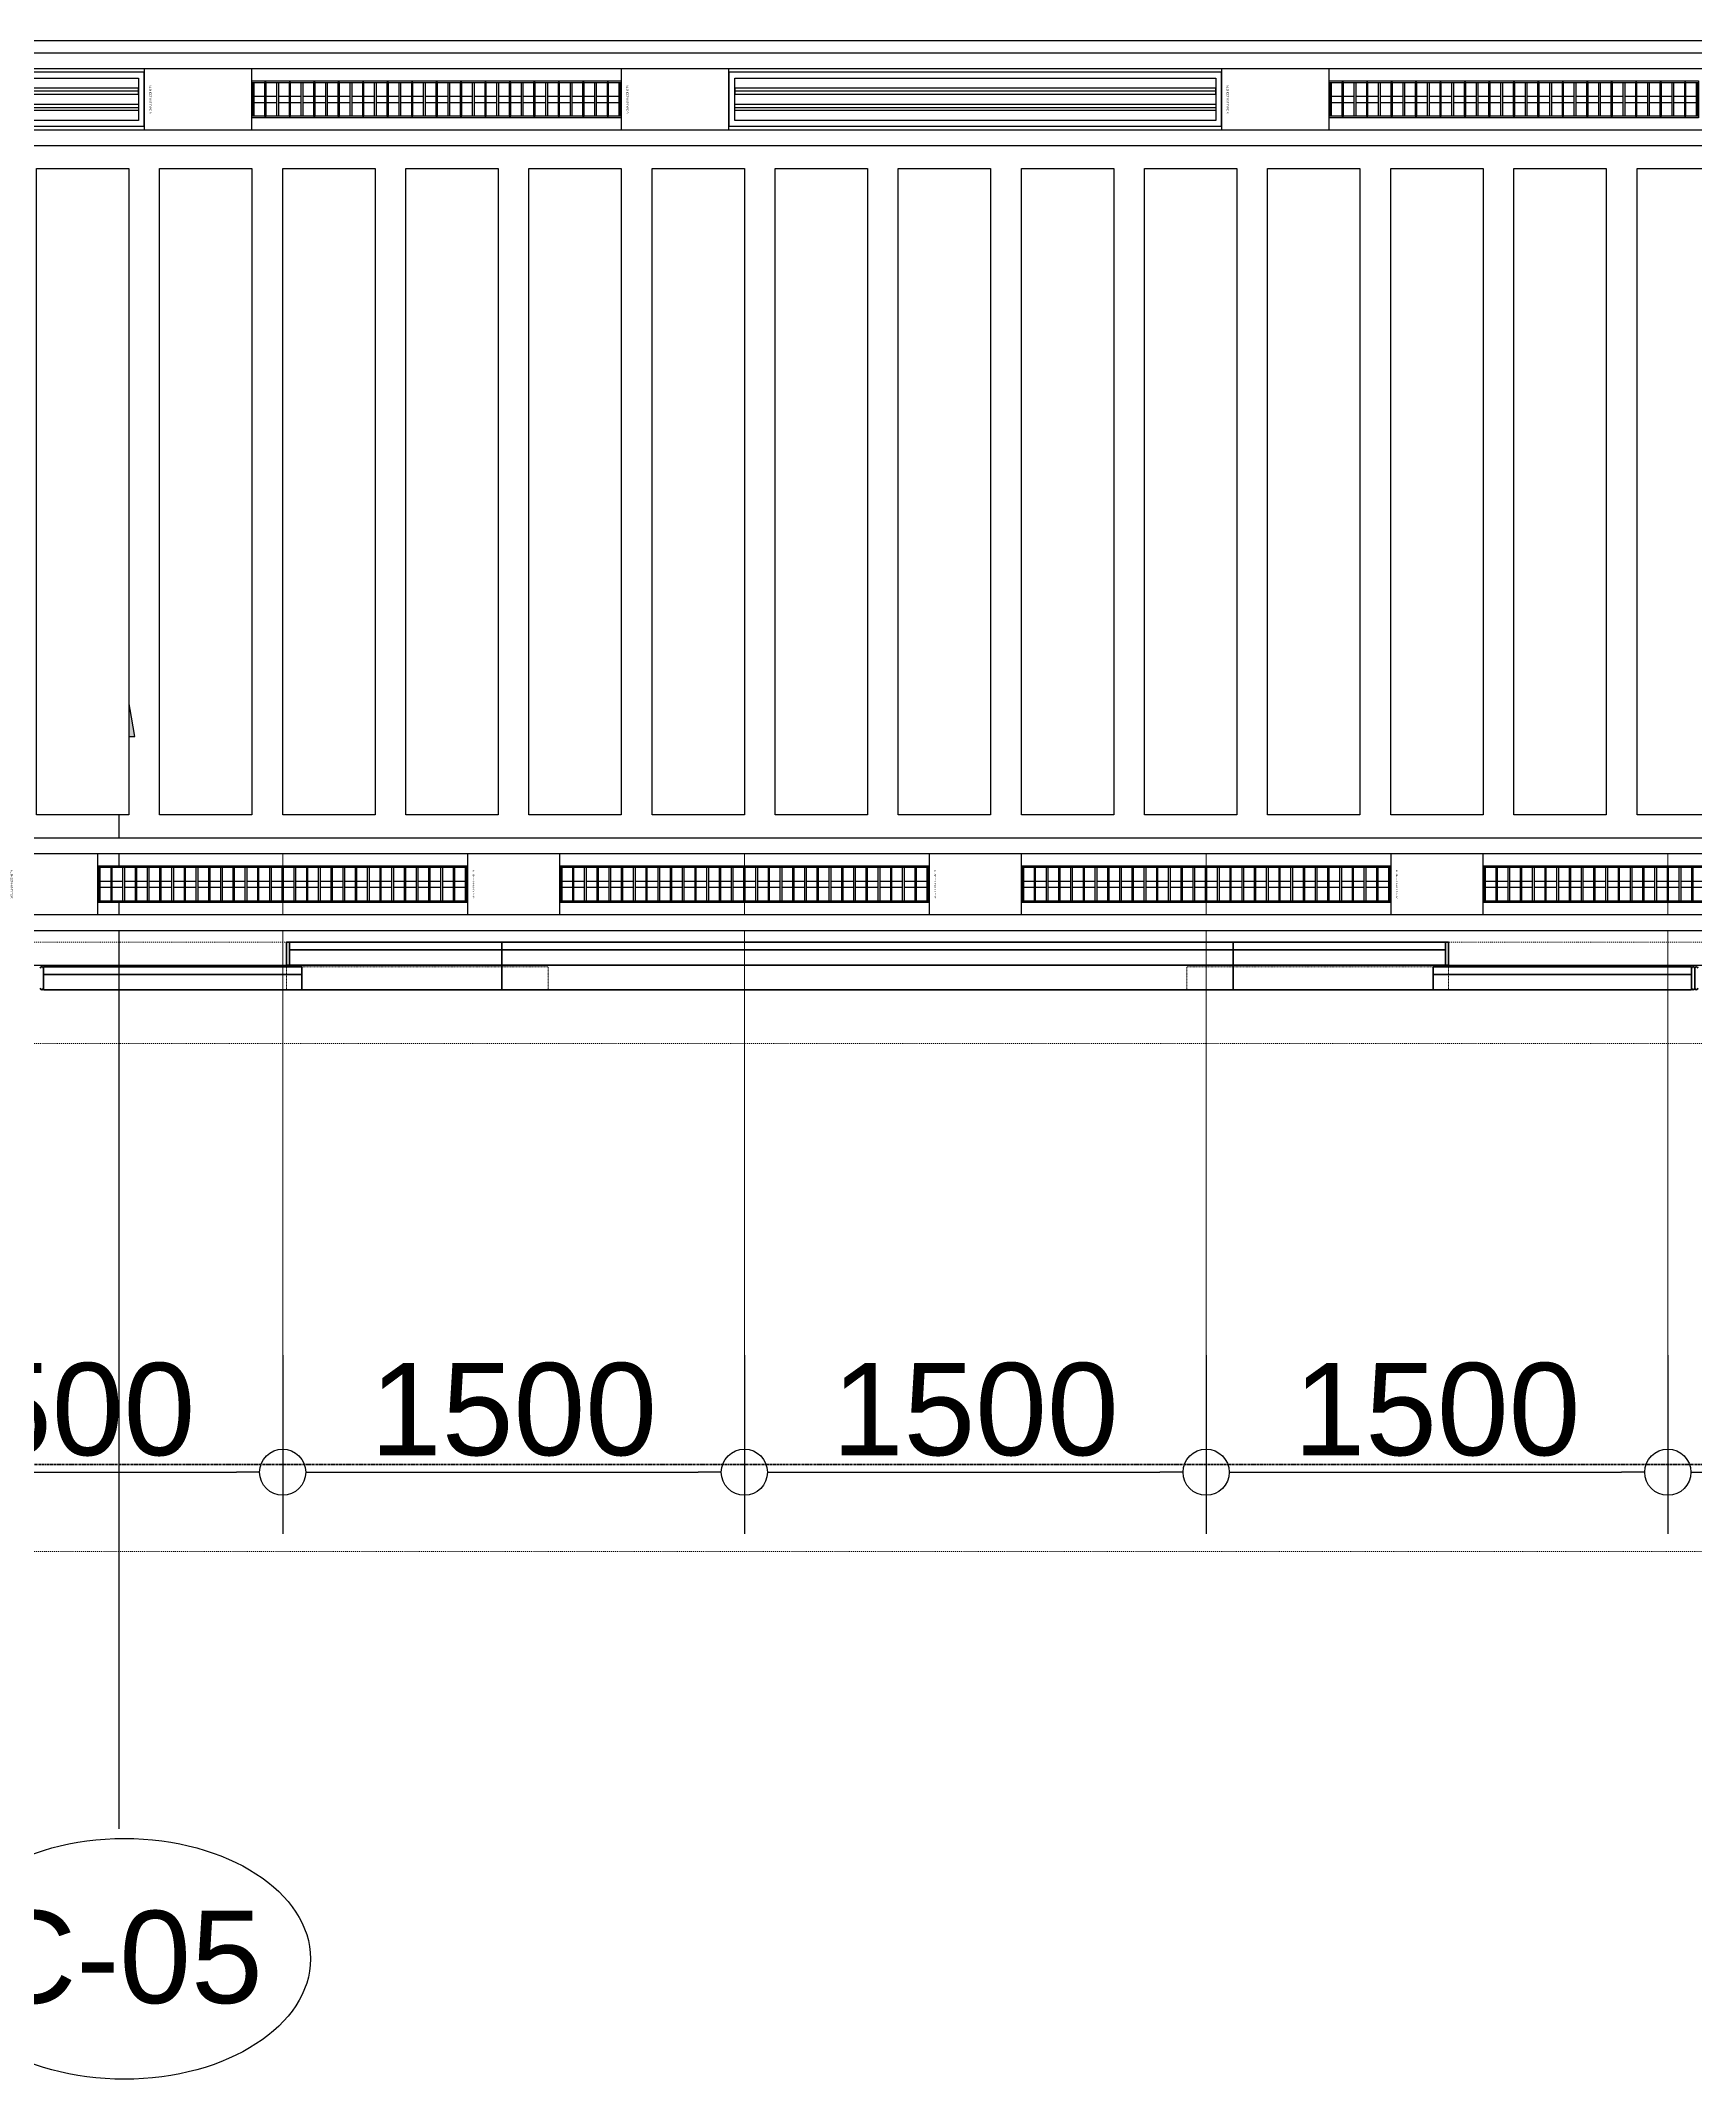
# Model space of a CAD drawing. Header units: millimetres. Extents: x -853228 to -774597, y -17231 to 22435.
# Drawn here: x -798118 to -792743, y -3595 to 3027 of the extents above; entities that cross this region are included whole.
import ezdxf
from ezdxf.enums import TextEntityAlignment as Align
from ezdxf.xclip import XClip

# ---------------------------------------------------------------- set-up
doc = ezdxf.new("R2010")
doc.units = ezdxf.units.MM
doc.header["$XCLIPFRAME"] = 0
for name, pattern in [('DASH', [6.35, 3.175, -3.175]), ('DPA_Grid _ Level 100', [10, 5.5, -1.6, 1.3, -1.6]), ('DPA_Hidden 50', [3, 2, -1]), ('DPA_Hidden 500', [1.4, 0.8, -0.6])]:
    doc.linetypes.add(name, pattern=pattern)
for name, color, linetype in [('000 - WIPEOUT', 250, 'Continuous'), ('001 - ASCESSORIES', 251, 'Continuous'), ('A04_TUBE SERIES', 2, 'Continuous'), ('A11_ALU.SOLID SHEET', 2, 'Continuous')]:
    doc.layers.add(name, color=color, linetype=linetype)
for name, color, linetype, lineweight in [('A-ANNO-DIMS', 1, 'Continuous', 9), ('A-ANNO-NOTE', 3, 'Continuous', 25), ('A-DETL', 1, 'Continuous', 70), ('A-GENM', 1, 'Continuous', 9), ('A-GENM-HDLN', 2, 'DPA_Hidden 500', 9), ('G-ANNO-SECL', 3, 'Continuous', 9), ('Q-SPCQ', 2, 'Continuous', 35), ('Q-SPCQ-HDLN', 2, 'DASH', 9)]:
    doc.layers.add(name, color=color, linetype=linetype, lineweight=lineweight)
doc.styles.add('Arial_2', font='arial.ttf', dxfattribs={"height": 300})
doc.dimstyles.new('DPA-DIM-3_0_C-C', dxfattribs={"dimscale": 304.8, "dimtxt": 306.07782, "dimasz": 0.492126, "dimexe": 0.656168, "dimexo": 0.0625, "dimgap": 0.164042, "dimtad": 1, "dimdec": 0, "dimzin": 0, "dimdsep": 46, "dimtxsty": 'Arial_2', "dimblk1": 'DOTBLANK', "dimblk2": 'DOTBLANK', "dimsah": 1, "dimcen": 0.09, "dimdle": 0.656168, "dimadec": 8, "dimazin": 0, "dimtfac": 1, "dimtdec": 4, "dimtix": 1, "dimtmove": 0, "dimatfit": 3, "dimfxl": 1.312336, "dimfxlon": 1, "dimtvp": 1, "dimtolj": 1, "dimtzin": 0, "dimarcsym": 2})

# ---------------------------------------------------------------- blocks, each defined once
blk = doc.blocks.new('DPA_Speciality_PlatformScreenDoor - Length_135300-12767973-4261-01 ENLARGED UPPER PLATFORM LEVEL - REFLECTED CEILING PLAN - SHEET 2')
at = {"layer": 'A-GENM'}
for p, q in [((76212.5, -250), (76014.7, -250)), ((76014.7, -250), (76212.5, -250)), ((76107.5, -250), (76017.5, -250)), ((76017.5, -250), (76107.5, -250)), ((76117.5, -250), (76207.5, -250)), ((76207.5, -250), (76117.5, -250)), ((80587.5, -250), (80785.3, -250)), ((80785.3, -250), (80587.5, -250)), ((80682.5, -250), (80592.5, -250)), ((80592.5, -250), (80682.5, -250)), ((80692.5, -250), (80782.5, -250)), ((80782.5, -250), (80692.5, -250)), ((76765.3, -330), (76889.1, -330)), ((76775.9, -330), (76829, -330)), ((76825.4, -330), (76878.5, -330)), ((78365.3, -330), (78489.1, -330)), ((78375.9, -330), (78429, -330)), ((78425.4, -330), (78478.5, -330))]:
    blk.add_line(p, q, dxfattribs=at)
at = {"layer": 'A-GENM-HDLN'}
for p, q in [((76512.5, -175), (76512.5, -250)), ((76512.5, -175), (77362.5, -175)), ((77362.5, -250), (77362.5, -175)), ((79437.5, -250), (79437.5, -175)), ((80287.5, -175), (79437.5, -175)), ((80287.5, -175), (80287.5, -250)), ((76512.5, -250), (77362.5, -250)), ((80287.5, -250), (79437.5, -250))]:
    blk.add_line(p, q, dxfattribs=at)
at = {"layer": 'Q-SPCQ', "linetype": 'DASH', "lineweight": 9}
blk.add_line((61742.7, 1650), (132340.1, 1650), dxfattribs=at)
at = {"layer": 'Q-SPCQ'}
for p, q in [((75712.5, -245), (75712.5, -180)), ((75712.5, -180), (75712.5, -245)), ((75712.5, -180), (75712.5, -245)), ((75712.5, -245), (75712.5, -180)), ((76562.5, -175), (75722.5, -175)), ((75722.5, -175), (76562.5, -175)), ((75722.5, -175), (75722.5, -225)), ((75722.5, -175), (75722.5, -225)), ((75722.5, -245), (75722.5, -180)), ((75722.5, -180), (75722.5, -245)), ((75752.5, -175), (76532.5, -175)), ((76532.5, -175), (75752.5, -175)), ((76532.5, -175), (75752.5, -175)), ((75752.5, -175), (76532.5, -175)), ((76512.5, -175), (77212.5, -175)), ((76562.5, -225), (76562.5, -175)), ((76562.5, -175), (76562.5, -225)), ((77212.5, -175), (77212.5, -330)), ((77212.5, -175), (79587.5, -175)), ((77212.5, -330), (77212.5, -175)), ((77212.5, -200), (77212.5, -175.9)), ((77212.5, -175.9), (77212.5, -200)), ((79587.5, -175), (79587.5, -330)), ((79587.5, -175), (80287.5, -175)), ((79587.5, -330), (79587.5, -175)), ((79587.5, -200), (79587.5, -175.9)), ((79587.5, -175.9), (79587.5, -200)), ((80237.5, -175), (81077.5, -175)), ((81077.5, -175), (80237.5, -175)), ((80237.5, -175), (80237.5, -225)), ((80237.5, -225), (80237.5, -175)), ((81047.5, -175), (80267.5, -175)), ((80267.5, -175), (81047.5, -175)), ((80267.5, -175), (81047.5, -175)), ((81047.5, -175), (80267.5, -175)), ((81077.5, -225), (81077.5, -175)), ((81077.5, -225), (81077.5, -175)), ((81077.5, -180), (81077.5, -245)), ((81077.5, -245), (81077.5, -180)), ((75722.5, -225), (76562.5, -225)), ((76562.5, -225), (75722.5, -225)), ((75722.5, -250), (75722.5, -225)), ((75722.5, -225), (75722.5, -250)), ((76562.5, -225), (75722.5, -225)), ((75722.5, -225), (75722.5, -250)), ((75722.5, -250), (75722.5, -225)), ((75722.5, -225), (76562.5, -225)), ((76562.5, -225), (75722.5, -225)), ((75722.5, -225), (76562.5, -225)), ((75722.5, -250), (76562.5, -250)), ((76562.5, -250), (75722.5, -250)), ((75722.5, -250), (76562.5, -250)), ((76562.5, -250), (75722.5, -250)), ((76532.5, -225), (75752.5, -225)), ((75752.5, -225), (76532.5, -225)), ((75752.5, -225), (76532.5, -225)), ((76532.5, -225), (75752.5, -225)), ((76512.5, -225), (75772.5, -225)), ((75772.5, -225), (76512.5, -225)), ((76512.5, -225), (75772.5, -225)), ((75772.5, -225), (76512.5, -225)), ((76512.5, -250), (75772.5, -250)), ((75772.5, -250), (76512.5, -250)), ((76512.5, -250), (75772.5, -250)), ((75772.5, -250), (76512.5, -250)), ((76512.5, -305), (76512.5, -250)), ((76512.5, -250), (76512.5, -330)), ((76522.5, -255), (76512.5, -255)), ((76512.5, -255), (76512.5, -330)), ((76512.5, -330), (76512.5, -255)), ((76512.5, -255), (76522.5, -255)), ((76522.5, -330), (76522.5, -255)), ((76522.5, -255), (76522.5, -330)), ((77212.5, -255), (76522.5, -255)), ((76522.5, -255), (77212.5, -255)), ((76522.5, -255), (76522.5, -305)), ((76522.5, -255), (76522.5, -305)), ((76562.5, -225), (76562.5, -250)), ((76562.5, -225), (76562.5, -250)), ((76562.5, -250), (76562.5, -225)), ((76562.5, -225), (76562.5, -250)), ((76572.5, -255), (77152.5, -255)), ((77152.5, -255), (76572.5, -255)), ((77162.5, -255), (76572.5, -255)), ((76572.5, -255), (77162.5, -255)), ((77212.5, -305), (77212.5, -200)), ((77212.5, -200), (77212.5, -305)), ((79587.5, -255), (77212.5, -255)), ((77212.5, -255), (79587.5, -255)), ((77212.5, -255), (77212.5, -305)), ((77212.5, -255), (77212.5, -305)), ((77212.5, -305), (77212.5, -255)), ((77212.5, -255), (77212.5, -305)), ((79537.5, -255), (77262.5, -255)), ((77262.5, -255), (79537.5, -255)), ((77272.5, -255), (79527.5, -255)), ((79527.5, -255), (77272.5, -255)), ((79587.5, -305), (79587.5, -200)), ((79587.5, -200), (79587.5, -305)), ((79587.5, -255), (80277.5, -255)), ((80277.5, -255), (79587.5, -255)), ((79587.5, -255), (79587.5, -305)), ((79587.5, -305), (79587.5, -255)), ((79587.5, -305), (79587.5, -255)), ((79587.5, -255), (79587.5, -305)), ((79637.5, -255), (80227.5, -255)), ((80227.5, -255), (79637.5, -255)), ((80227.5, -255), (79647.5, -255)), ((79647.5, -255), (80227.5, -255)), ((81077.5, -225), (80237.5, -225)), ((80237.5, -225), (81077.5, -225)), ((80237.5, -250), (80237.5, -225)), ((80237.5, -250), (80237.5, -225)), ((81077.5, -225), (80237.5, -225)), ((80237.5, -225), (80237.5, -250)), ((80237.5, -250), (80237.5, -225)), ((80237.5, -225), (81077.5, -225)), ((80237.5, -225), (81077.5, -225)), ((81077.5, -225), (80237.5, -225)), ((81077.5, -250), (80237.5, -250)), ((80237.5, -250), (81077.5, -250)), ((80237.5, -250), (81077.5, -250)), ((81077.5, -250), (80237.5, -250)), ((80267.5, -225), (81047.5, -225)), ((81047.5, -225), (80267.5, -225)), ((81047.5, -225), (80267.5, -225)), ((80267.5, -225), (81047.5, -225)), ((80277.5, -255), (80277.5, -330)), ((80287.5, -255), (80277.5, -255)), ((80277.5, -255), (80287.5, -255)), ((80277.5, -330), (80277.5, -255)), ((80277.5, -305), (80277.5, -255)), ((80277.5, -305), (80277.5, -255)), ((80287.5, -225), (81027.5, -225)), ((81027.5, -225), (80287.5, -225)), ((80287.5, -225), (81027.5, -225)), ((81027.5, -225), (80287.5, -225)), ((80287.5, -250), (81027.5, -250)), ((81027.5, -250), (80287.5, -250)), ((80287.5, -250), (81027.5, -250)), ((81027.5, -250), (80287.5, -250)), ((80287.5, -330), (80287.5, -250)), ((80287.5, -250), (80287.5, -305)), ((80287.5, -330), (80287.5, -255)), ((80287.5, -255), (80287.5, -330)), ((81077.5, -225), (81077.5, -250)), ((81077.5, -250), (81077.5, -225)), ((81077.5, -250), (81077.5, -225)), ((81077.5, -225), (81077.5, -250)), ((76512.5, -329.1), (76512.5, -305)), ((76512.5, -330), (77212.5, -330)), ((76512.5, -330), (76522.5, -330)), ((76522.5, -330), (76512.5, -330)), ((77212.5, -305), (76522.5, -305)), ((76522.5, -305), (77202.5, -305)), ((76522.5, -305), (76522.5, -330)), ((76522.5, -305), (76522.5, -330)), ((76522.5, -305), (77202.5, -305)), ((77202.5, -305), (76522.5, -305)), ((76522.5, -330), (76522.5, -305)), ((76522.5, -305), (76522.5, -330)), ((77212.5, -305), (76522.5, -305)), ((76522.5, -305), (77212.5, -305)), ((77202.5, -330), (76522.5, -330)), ((76522.5, -330), (77212.5, -330)), ((76522.5, -330), (77202.5, -330)), ((77202.5, -330), (76522.5, -330)), ((77152.5, -305), (76572.5, -305)), ((76572.5, -305), (77152.5, -305)), ((77152.5, -305), (76572.5, -305)), ((76572.5, -305), (77152.5, -305)), ((77162.5, -305), (76572.5, -305)), ((76572.5, -305), (77162.5, -305)), ((76572.5, -305), (77152.5, -305)), ((77152.5, -305), (76572.5, -305)), ((77152.5, -330), (76572.5, -330)), ((76572.5, -330), (77152.5, -330)), ((77152.5, -330), (76572.5, -330)), ((76572.5, -330), (77152.5, -330)), ((77202.5, -305), (77212.5, -305)), ((77212.5, -330), (77202.5, -330)), ((77212.5, -329.1), (77212.5, -305)), ((79587.5, -305), (77212.5, -305)), ((77212.5, -305), (77222.5, -305)), ((77212.5, -330), (77212.5, -305)), ((77212.5, -305), (77212.5, -330)), ((79587.5, -305), (77212.5, -305)), ((77212.5, -305), (79587.5, -305)), ((77212.5, -305), (77212.5, -329.1)), ((77212.5, -330), (77212.5, -305)), ((77212.5, -305), (77212.5, -330)), ((77212.5, -330), (79587.5, -330)), ((77222.5, -330), (77212.5, -330)), ((77212.5, -330), (79587.5, -330)), ((77222.5, -305), (79577.5, -305)), ((77222.5, -305), (79577.5, -305)), ((79577.5, -305), (77222.5, -305)), ((79577.5, -330), (77222.5, -330)), ((77222.5, -330), (79577.5, -330)), ((79577.5, -330), (77222.5, -330)), ((79537.5, -305), (77262.5, -305)), ((77262.5, -305), (79537.5, -305)), ((79527.5, -305), (77272.5, -305)), ((77272.5, -305), (79527.5, -305)), ((79527.5, -305), (77272.5, -305)), ((77272.5, -305), (79527.5, -305)), ((77272.5, -305), (79527.5, -305)), ((79527.5, -305), (77272.5, -305)), ((79527.5, -330), (77272.5, -330)), ((77272.5, -330), (79527.5, -330)), ((79527.5, -330), (77272.5, -330)), ((77272.5, -330), (79527.5, -330)), ((79577.5, -305), (79587.5, -305)), ((79587.5, -330), (79577.5, -330)), ((79587.5, -329.1), (79587.5, -305)), ((79587.5, -305), (79597.5, -305)), ((80277.5, -305), (79587.5, -305)), ((79587.5, -305), (79587.5, -330)), ((79587.5, -330), (79587.5, -305)), ((79587.5, -305), (80277.5, -305)), ((80277.5, -305), (79587.5, -305)), ((79587.5, -305), (79587.5, -329.1)), ((79587.5, -330), (79587.5, -305)), ((79587.5, -305), (79587.5, -330)), ((79587.5, -330), (80287.5, -330)), ((79587.5, -330), (80277.5, -330)), ((79597.5, -330), (79587.5, -330)), ((79597.5, -305), (80277.5, -305)), ((80277.5, -305), (79597.5, -305)), ((79597.5, -305), (80277.5, -305)), ((80277.5, -330), (79597.5, -330)), ((80277.5, -330), (79597.5, -330)), ((79597.5, -330), (80277.5, -330)), ((79637.5, -305), (80227.5, -305)), ((80227.5, -305), (79637.5, -305)), ((79647.5, -305), (80227.5, -305)), ((80227.5, -305), (79647.5, -305)), ((79647.5, -305), (80227.5, -305)), ((80227.5, -305), (79647.5, -305)), ((80227.5, -305), (79647.5, -305)), ((79647.5, -305), (80227.5, -305)), ((79647.5, -330), (80227.5, -330)), ((80227.5, -330), (79647.5, -330)), ((79647.5, -330), (80227.5, -330)), ((80227.5, -330), (79647.5, -330)), ((80277.5, -330), (80277.5, -305)), ((80277.5, -330), (80277.5, -305)), ((80277.5, -305), (80277.5, -330)), ((80277.5, -330), (80277.5, -305)), ((80277.5, -330), (80287.5, -330)), ((80287.5, -330), (80277.5, -330)), ((80287.5, -305), (80287.5, -329.1))]:
    blk.add_line(p, q, dxfattribs=at)
for centre, start, end in [((75707.5, -180), 0, 180), ((75707.5, -180), 360, 30), ((75717.5, -180), 0, 180), ((75717.5, -180), 150, 180), ((75717.5, -180), 60, 120), ((75717.5, -180), 0, 45), ((81082.5, -180), 0, 180), ((81082.5, -180), 135, 180), ((81082.5, -180), 60, 120), ((75707.5, -245), 180, 0), ((75707.5, -245), 330, 0), ((75717.5, -245), 180, 210), ((75717.5, -245), 180, 360), ((75717.5, -245), 240, 300), ((75717.5, -245), 330, 360), ((81082.5, -245), 180, 210), ((81082.5, -245), 180, 0), ((81082.5, -245), 240, 300)]:
    blk.add_arc(centre, 5, start, end, dxfattribs=at)
at = {"layer": 'Q-SPCQ-HDLN'}
for p, q in [((132340.1, 0), (61742.7, 0)), ((132340.1, -330), (61742.7, -330)), ((132340.1, -400), (61742.7, -400))]:
    blk.add_line(p, q, dxfattribs=at)
blk = doc.blocks.new('Ceiling Tags - Ceiling Tags-9510765-4261-01 ENLARGED UPPER PLATFORM LEVEL - REFLECTED CEILING PLAN - SHEET 2')
at = {"layer": 'A-ANNO-NOTE'}
blk.add_ellipse((0, 0), major_axis=(6.049, 0), ratio=0.646436, dxfattribs=at)
blk = doc.blocks.new('_DotBlank')
at = {"color": 0, "linetype": 'ByBlock', "lineweight": -2}
blk.add_line((-0.5, 0), (-1, 0), dxfattribs=at)
blk.add_circle((0, 0), 0.5, dxfattribs=at)
blk = doc.blocks.new('*D448')
at = {"layer": 'A-ANNO-DIMS', "color": 0, "lineweight": -2, "transparency": 16777216}
for p, q in [((2850, -4821.6), (2850, -5402.5)), ((4350, -4821.6), (4350, -5402.5)), ((3000, -5202.5), (4200, -5202.5))]:
    blk.add_line(p, q, dxfattribs=at)
at = {"layer": 'Defpoints', "color": 0, "transparency": 16777216}
for p in [(2850, -4802.5), (4350, -4802.5), (4350, -5202.5)]:
    blk.add_point(p, dxfattribs=at)
at = {"layer": 'A-ANNO-DIMS', "color": 0, "lineweight": -2, "transparency": 16777216, "xscale": 150, "yscale": 150, "zscale": 150, "rotation": 180}
blk.add_blockref('_DotBlank', (2850, -5202.5), dxfattribs=at)
at = {"layer": 'A-ANNO-DIMS', "color": 0, "lineweight": -2, "transparency": 16777216, "xscale": 150, "yscale": 150, "zscale": 150}
blk.add_blockref('_DotBlank', (4350, -5202.5), dxfattribs=at)
at = {"layer": 'A-ANNO-DIMS', "color": 0, "transparency": 16777216, "insert": (3600, -4999.4), "char_height": 300, "width": 1107.531, "attachment_point": 5, "style": 'Arial_2'}
blk.add_mtext('\\A1;1500', dxfattribs=at)
blk = doc.blocks.new('*D449')
at = {"layer": 'A-ANNO-DIMS', "color": 0, "lineweight": -2, "transparency": 16777216}
for p, q in [((4350, -4821.6), (4350, -5402.5)), ((5850, -4821.6), (5850, -5402.5)), ((4500, -5202.5), (5700, -5202.5))]:
    blk.add_line(p, q, dxfattribs=at)
at = {"layer": 'Defpoints', "color": 0, "transparency": 16777216}
for p in [(4350, -4802.5), (5850, -4802.5), (5850, -5202.5)]:
    blk.add_point(p, dxfattribs=at)
at = {"layer": 'A-ANNO-DIMS', "color": 0, "lineweight": -2, "transparency": 16777216, "xscale": 150, "yscale": 150, "zscale": 150, "rotation": 180}
blk.add_blockref('_DotBlank', (4350, -5202.5), dxfattribs=at)
at = {"layer": 'A-ANNO-DIMS', "color": 0, "lineweight": -2, "transparency": 16777216, "xscale": 150, "yscale": 150, "zscale": 150}
blk.add_blockref('_DotBlank', (5850, -5202.5), dxfattribs=at)
at = {"layer": 'A-ANNO-DIMS', "color": 0, "transparency": 16777216, "insert": (5100, -4999.4), "char_height": 300, "width": 1107.531, "attachment_point": 5, "style": 'Arial_2'}
blk.add_mtext('\\A1;1500', dxfattribs=at)
blk = doc.blocks.new('*D450')
at = {"layer": 'A-ANNO-DIMS', "color": 0, "lineweight": -2, "transparency": 16777216}
for p, q in [((5850, -4821.6), (5850, -5402.5)), ((7350, -4821.6), (7350, -5402.5)), ((6000, -5202.5), (7200, -5202.5))]:
    blk.add_line(p, q, dxfattribs=at)
at = {"layer": 'Defpoints', "color": 0, "transparency": 16777216}
for p in [(5850, -4802.5), (7350, -4802.5), (7350, -5202.5)]:
    blk.add_point(p, dxfattribs=at)
at = {"layer": 'A-ANNO-DIMS', "color": 0, "lineweight": -2, "transparency": 16777216, "xscale": 150, "yscale": 150, "zscale": 150, "rotation": 180}
blk.add_blockref('_DotBlank', (5850, -5202.5), dxfattribs=at)
at = {"layer": 'A-ANNO-DIMS', "color": 0, "lineweight": -2, "transparency": 16777216, "xscale": 150, "yscale": 150, "zscale": 150}
blk.add_blockref('_DotBlank', (7350, -5202.5), dxfattribs=at)
at = {"layer": 'A-ANNO-DIMS', "color": 0, "transparency": 16777216, "insert": (6600, -4999.4), "char_height": 300, "width": 1107.531, "attachment_point": 5, "style": 'Arial_2'}
blk.add_mtext('\\A1;1500', dxfattribs=at)
blk = doc.blocks.new('*D454')
at = {"layer": 'A-ANNO-DIMS', "color": 0, "lineweight": -2, "transparency": 16777216}
for p, q in [((7350, -4821.6), (7350, -5402.5)), ((8850, -4821.6), (8850, -5402.5)), ((7500, -5202.5), (8700, -5202.5))]:
    blk.add_line(p, q, dxfattribs=at)
at = {"layer": 'Defpoints', "color": 0, "transparency": 16777216}
for p in [(7350, -4802.5), (8850, -4802.5), (8850, -5202.5)]:
    blk.add_point(p, dxfattribs=at)
at = {"layer": 'A-ANNO-DIMS', "color": 0, "lineweight": -2, "transparency": 16777216, "xscale": 150, "yscale": 150, "zscale": 150, "rotation": 180}
blk.add_blockref('_DotBlank', (7350, -5202.5), dxfattribs=at)
at = {"layer": 'A-ANNO-DIMS', "color": 0, "lineweight": -2, "transparency": 16777216, "xscale": 150, "yscale": 150, "zscale": 150}
blk.add_blockref('_DotBlank', (8850, -5202.5), dxfattribs=at)
at = {"layer": 'A-ANNO-DIMS', "color": 0, "transparency": 16777216, "insert": (8100, -4999.4), "char_height": 300, "width": 1107.531, "attachment_point": 5, "style": 'Arial_2'}
blk.add_mtext('\\A1;1500', dxfattribs=at)
blk = doc.blocks.new('*D455')
at = {"layer": 'A-ANNO-DIMS', "color": 0, "lineweight": -2, "transparency": 16777216}
for p, q in [((8850, -4821.6), (8850, -5402.5)), ((10350, -4821.6), (10350, -5402.5)), ((9000, -5202.5), (10200, -5202.5))]:
    blk.add_line(p, q, dxfattribs=at)
at = {"layer": 'Defpoints', "color": 0, "transparency": 16777216}
for p in [(8850, -4802.5), (10350, -4802.5), (10350, -5202.5)]:
    blk.add_point(p, dxfattribs=at)
at = {"layer": 'A-ANNO-DIMS', "color": 0, "lineweight": -2, "transparency": 16777216, "xscale": 150, "yscale": 150, "zscale": 150, "rotation": 180}
blk.add_blockref('_DotBlank', (8850, -5202.5), dxfattribs=at)
at = {"layer": 'A-ANNO-DIMS', "color": 0, "lineweight": -2, "transparency": 16777216, "xscale": 150, "yscale": 150, "zscale": 150}
blk.add_blockref('_DotBlank', (10350, -5202.5), dxfattribs=at)
at = {"layer": 'A-ANNO-DIMS', "color": 0, "transparency": 16777216, "insert": (9600, -4999.4), "char_height": 300, "width": 1107.531, "attachment_point": 5, "style": 'Arial_2'}
blk.add_mtext('\\A1;1500', dxfattribs=at)
blk = doc.blocks.new('*U481')
at = {"layer": 'A11_ALU.SOLID SHEET', "color": 0}
blk.add_lwpolyline([(350, -98.8), (350, 98.8), (0, 98.8), (0, -98.8)], close=True, dxfattribs=at)
at = {"layer": 'Defpoints', "color": 250}
blk.add_point((0, 0), dxfattribs=at)
blk.add_text('AL.SHEET-HAT-TYPE-R', height=6, rotation=270, dxfattribs=at).set_placement((15, 0), align=Align.BOTTOM_CENTER)
blk = doc.blocks.new('*U483')
at = {"layer": '001 - ASCESSORIES', "color": 0, "linetype": 'ByBlock'}
blk.add_lwpolyline([(800, 87.5), (-800, 87.5), (-800, -87.5), (800, -87.5)], close=True, dxfattribs=at)
at = {"layer": '001 - ASCESSORIES', "linetype": 'ByBlock'}
for points in [[(-781.5, 69), (781.5, 69), (781.5, -69), (-781.5, -69)], [(781.5, 36.3), (-781.5, 36.3), (-781.5, 16.3), (781.5, 16.3)], [(-781.5, -16.3), (781.5, -16.3), (781.5, -36.3), (-781.5, -36.3)]]:
    blk.add_lwpolyline(points, close=True, dxfattribs=at)
for points in [[(781.5, 26.3), (-781.5, 26.3)], [(-781.5, -26.3), (781.5, -26.3)]]:
    blk.add_lwpolyline(points, dxfattribs=at)
blk = doc.blocks.new('*U478')
at = {"color": 1}
blk.add_wipeout([(600, -60), (-600, -60), (-600, 60), (600, 60)], dxfattribs=at).dxf.layer = '000 - WIPEOUT'
at = {"layer": '001 - ASCESSORIES', "color": 0}
blk.add_lwpolyline([(600, -60), (-600, -60), (-600, 60), (600, 60)], close=True, dxfattribs=at)
at = {"layer": '001 - ASCESSORIES'}
for points in [[(-593.5, -55), (-598.5, -55), (-598.5, 55), (-593.5, 55)], [(595, -55), (-595, -55), (-595, 55), (595, 55)], [(-558.8, -55), (-553.8, -55), (-553.8, 55), (-558.8, 55)], [(-514, -55), (-519, -55), (-519, 55), (-514, 55)], [(-479.3, -55), (-474.3, -55), (-474.3, 55), (-479.3, 55)], [(-434.6, -55), (-439.6, -55), (-439.6, 55), (-434.6, 55)], [(-399.8, -55), (-394.8, -55), (-394.8, 55), (-399.8, 55)], [(-355.1, -55), (-360.1, -55), (-360.1, 55), (-355.1, 55)], [(-320.4, -55), (-315.4, -55), (-315.4, 55), (-320.4, 55)], [(-275.6, -55), (-280.6, -55), (-280.6, 55), (-275.6, 55)], [(-240.9, -55), (-235.9, -55), (-235.9, 55), (-240.9, 55)], [(-196.2, -55), (-201.2, -55), (-201.2, 55), (-196.2, 55)], [(-161.4, -55), (-156.4, -55), (-156.4, 55), (-161.4, 55)], [(-116.7, -55), (-121.7, -55), (-121.7, 55), (-116.7, 55)], [(-82, -55), (-77, -55), (-77, 55), (-82, 55)], [(-37.2, -55), (-42.2, -55), (-42.2, 55), (-37.2, 55)], [(-2.5, -55), (2.5, -55), (2.5, 55), (-2.5, 55)], [(42.2, -55), (37.2, -55), (37.2, 55), (42.2, 55)], [(77, -55), (82, -55), (82, 55), (77, 55)], [(121.7, -55), (116.7, -55), (116.7, 55), (121.7, 55)], [(156.4, -55), (161.4, -55), (161.4, 55), (156.4, 55)], [(201.2, -55), (196.2, -55), (196.2, 55), (201.2, 55)], [(235.9, -55), (240.9, -55), (240.9, 55), (235.9, 55)], [(280.6, -55), (275.6, -55), (275.6, 55), (280.6, 55)], [(315.4, -55), (320.4, -55), (320.4, 55), (315.4, 55)], [(360.1, -55), (355.1, -55), (355.1, 55), (360.1, 55)], [(394.8, -55), (399.8, -55), (399.8, 55), (394.8, 55)], [(439.6, -55), (434.6, -55), (434.6, 55), (439.6, 55)], [(474.3, -55), (479.3, -55), (479.3, 55), (474.3, 55)], [(519, -55), (514, -55), (514, 55), (519, 55)], [(553.8, -55), (558.8, -55), (558.8, 55), (553.8, 55)], [(598.5, -55), (593.5, -55), (593.5, 55), (598.5, 55)]]:
    blk.add_lwpolyline(points, close=True, dxfattribs=at)
for points in [[(-593.5, 10), (-558.8, 10)], [(-553.8, 10), (-519, 10)], [(-514, 10), (-479.3, 10)], [(-474.3, 10), (-439.6, 10)], [(-434.6, 10), (-399.8, 10)], [(-394.8, 10), (-360.1, 10)], [(-355.1, 10), (-320.4, 10)], [(-315.4, 10), (-280.6, 10)], [(-275.6, 10), (-240.9, 10)], [(-235.9, 10), (-201.2, 10)], [(-196.2, 10), (-161.4, 10)], [(-156.4, 10), (-121.7, 10)], [(-116.7, 10), (-82, 10)], [(-77, 10), (-42.2, 10)], [(-37.2, 10), (-2.5, 10)], [(2.5, 10), (37.2, 10)], [(42.2, 10), (77, 10)], [(82, 10), (116.7, 10)], [(121.7, 10), (156.4, 10)], [(161.4, 10), (196.2, 10)], [(201.2, 10), (235.9, 10)], [(240.9, 10), (275.6, 10)], [(280.6, 10), (315.4, 10)], [(320.4, 10), (355.1, 10)], [(360.1, 10), (394.8, 10)], [(399.8, 10), (434.6, 10)], [(439.6, 10), (474.3, 10)], [(479.3, 10), (514, 10)], [(519, 10), (553.8, 10)], [(558.8, 10), (593.5, 10)], [(-593.5, -10), (-558.8, -10)], [(-553.8, -10), (-519, -10)], [(-514, -10), (-479.3, -10)], [(-474.3, -10), (-439.6, -10)], [(-434.6, -10), (-399.8, -10)], [(-394.8, -10), (-360.1, -10)], [(-355.1, -10), (-320.4, -10)], [(-315.4, -10), (-280.6, -10)], [(-275.6, -10), (-240.9, -10)], [(-235.9, -10), (-201.2, -10)], [(-196.2, -10), (-161.4, -10)], [(-156.4, -10), (-121.7, -10)], [(-116.7, -10), (-82, -10)], [(-77, -10), (-42.2, -10)], [(-37.2, -10), (-2.5, -10)], [(2.5, -10), (37.2, -10)], [(42.2, -10), (77, -10)], [(82, -10), (116.7, -10)], [(121.7, -10), (156.4, -10)], [(161.4, -10), (196.2, -10)], [(201.2, -10), (235.9, -10)], [(240.9, -10), (275.6, -10)], [(280.6, -10), (315.4, -10)], [(320.4, -10), (355.1, -10)], [(360.1, -10), (394.8, -10)], [(399.8, -10), (434.6, -10)], [(439.6, -10), (474.3, -10)], [(479.3, -10), (514, -10)], [(519, -10), (553.8, -10)], [(558.8, -10), (593.5, -10)]]:
    blk.add_lwpolyline(points, dxfattribs=at)
blk = doc.blocks.new('*U486')
at = {"layer": 'A11_ALU.SOLID SHEET', "color": 0}
blk.add_lwpolyline([(300, -98.8), (300, 98.8), (0, 98.8), (0, -98.8)], close=True, dxfattribs=at)
at = {"layer": 'Defpoints', "color": 250}
blk.add_point((0, 0), dxfattribs=at)
blk.add_text('AL.SHEET-HAT-TYPE-R', height=6, rotation=270, dxfattribs=at).set_placement((15, 0), align=Align.BOTTOM_CENTER)
blk = doc.blocks.new('*U503')
blk.add_attdef('EXTR.OVL-LENGTH_', (-25, -59.1), '', height=5)
blk.add_wipeout([(-25, 0), (25, 0), (25, 67400), (-25, 67400)]).dxf.layer = '000 - WIPEOUT'
at = {"layer": 'A04_TUBE SERIES', "color": 0}
blk.add_lwpolyline([(-25, 0), (25, 0), (25, 67400), (-25, 67400)], close=True, dxfattribs=at)
blk = doc.blocks.new('*U505')
blk.add_attdef('EXTR.OVL-LENGTH_', (-25, -59.1), '', height=5)
blk.add_wipeout([(-25, 0), (25, 0), (25, 67400), (-25, 67400)]).dxf.layer = '000 - WIPEOUT'
at = {"layer": 'A04_TUBE SERIES', "color": 0}
blk.add_lwpolyline([(-25, 0), (25, 0), (25, 67400), (-25, 67400)], close=True, dxfattribs=at)
blk = doc.blocks.new('*U507')
blk.add_attdef('EXTR.OVL-LENGTH_', (-25, -59.1), '', height=5)
blk.add_wipeout([(-25, 0), (25, 0), (25, 67400), (-25, 67400)]).dxf.layer = '000 - WIPEOUT'
at = {"layer": 'A04_TUBE SERIES', "color": 0}
blk.add_lwpolyline([(-25, 0), (25, 0), (25, 67400), (-25, 67400)], close=True, dxfattribs=at)
blk = doc.blocks.new('*U509')
blk.add_attdef('EXTR.OVL-LENGTH_', (-25, -59.1), '', height=5)
blk.add_wipeout([(-25, 0), (25, 0), (25, 67400), (-25, 67400)]).dxf.layer = '000 - WIPEOUT'
at = {"layer": 'A04_TUBE SERIES', "color": 0}
blk.add_lwpolyline([(-25, 0), (25, 0), (25, 67400), (-25, 67400)], close=True, dxfattribs=at)
blk = doc.blocks.new('*U630')
at = {"color": 3}
for points in [[(-1050, -20050), (1050, -20050), (1050, -20350), (-1050, -20350)], [(-1050, -20450), (1050, -20450), (1050, -20750), (-1050, -20750)], [(-1050, -20850), (1050, -20850), (1050, -21150), (-1050, -21150)], [(-1050, -21250), (1050, -21250), (1050, -21550), (-1050, -21550)], [(-1050, -21650), (1050, -21650), (1050, -21950), (-1050, -21950)], [(-1050, -22050), (1050, -22050), (1050, -22350), (-1050, -22350)], [(-1050, -22450), (1050, -22450), (1050, -22750), (-1050, -22750)], [(-1050, -22850), (1050, -22850), (1050, -23150), (-1050, -23150)], [(-1050, -23250), (1050, -23250), (1050, -23550), (-1050, -23550)], [(-1050, -23650), (1050, -23650), (1050, -23950), (-1050, -23950)], [(-1050, -24050), (1050, -24050), (1050, -24350), (-1050, -24350)], [(-1050, -24450), (1050, -24450), (1050, -24750), (-1050, -24750)], [(-1050, -24850), (1050, -24850), (1050, -25150), (-1050, -25150)], [(-1050, -25250), (1050, -25250), (1050, -25550), (-1050, -25550)]]:
    blk.add_wipeout(points, dxfattribs=at).dxf.layer = '000 - WIPEOUT'
at = {"layer": 'A11_ALU.SOLID SHEET', "color": 0, "linetype": 'ByBlock'}
for points in [[(-1050, -20350), (1050, -20350), (1050, -20050), (-1050, -20050)], [(-1050, -20750), (1050, -20750), (1050, -20450), (-1050, -20450)], [(-1050, -21150), (1050, -21150), (1050, -20850), (-1050, -20850)], [(-1050, -21550), (1050, -21550), (1050, -21250), (-1050, -21250)], [(-1050, -21950), (1050, -21950), (1050, -21650), (-1050, -21650)], [(-1050, -22350), (1050, -22350), (1050, -22050), (-1050, -22050)], [(-1050, -22750), (1050, -22750), (1050, -22450), (-1050, -22450)], [(-1050, -23150), (1050, -23150), (1050, -22850), (-1050, -22850)], [(-1050, -23550), (1050, -23550), (1050, -23250), (-1050, -23250)], [(-1050, -23950), (1050, -23950), (1050, -23650), (-1050, -23650)], [(-1050, -24350), (1050, -24350), (1050, -24050), (-1050, -24050)], [(-1050, -24750), (1050, -24750), (1050, -24450), (-1050, -24450)], [(-1050, -25150), (1050, -25150), (1050, -24850), (-1050, -24850)], [(-1050, -25550), (1050, -25550), (1050, -25250), (-1050, -25250)]]:
    blk.add_lwpolyline(points, close=True, dxfattribs=at)
blk = doc.blocks.new('*U908')
blk.add_lwpolyline([(27650, -552), (-107450, -552), (-107450, -3555), (27650, -3555)], close=True)
for p in [(-53900, -742), (-53900, -742), (-50400, -742), (-50400, -742)]:
    blk.add_blockref('*U483', p)
at = {"layer": 'A11_ALU.SOLID SHEET', "color": 1}
for name, p in [('*U481', (-53100, -742)), ('*U481', (-49600, -742)), ('*U481', (-49600, -742)), ('*U486', (-53550, -3292)), ('*U486', (-52050, -3292)), ('*U486', (-49050, -3292))]:
    blk.add_blockref(name, p, dxfattribs=at)
for p in [(-52150, -742), (-48650, -742), (-52650, -3292), (-51150, -3292), (-48150, -3292)]:
    blk.add_blockref('*U478', p)
at = {"layer": 'A11_ALU.SOLID SHEET', "color": 0, "linetype": 'ByBlock', "xscale": -1, "rotation": 90}
blk.add_blockref('*U630', (-73500, -2017), dxfattribs=at)
blk.add_blockref('*U478', (-48650, -742))
at = {"layer": 'A11_ALU.SOLID SHEET', "color": 1}
for name, p in [('*U481', (-53100, -742)), ('*U481', (-51550, -742)), ('*U486', (-50550, -3292))]:
    blk.add_blockref(name, p, dxfattribs=at)
for p in [(-52150, -742), (-49650, -3292)]:
    blk.add_blockref('*U478', p)
at = {"layer": 'A04_TUBE SERIES', "color": 0, "linetype": 'ByBlock', "rotation": 90}
for name, p in [('*U507', (-39950, -3167)), ('*U509', (-39950, -3417))]:
    blk.add_blockref(name, p, dxfattribs=at)
at = {"layer": 'A11_ALU.SOLID SHEET', "color": 1}
blk.add_blockref('*U481', (-51550, -742), dxfattribs=at)
at = {"layer": 'A04_TUBE SERIES', "color": 0, "linetype": 'ByBlock', "rotation": 90}
for name, p in [('*U503', (-39950, -617)), ('*U505', (-39950, -867))]:
    blk.add_blockref(name, p, dxfattribs=at)
blk = doc.blocks.new('C-1-PP19-AR-4261-01-B_20250910-022855_EXDIM')
at = {"layer": 'A-DETL', "color": 55, "linetype": 'DPA_Hidden 50', "lineweight": 9}
for p, q in [((4350, -3151), (4350, -4971)), ((5850, -3171), (5850, -4971)), ((7350, -3151), (7350, -4971)), ((7350, -3151), (7350, -4971)), ((8850, -3151), (8850, -4971))]:
    blk.add_line(p, q, dxfattribs=at)
at = {"layer": 'A-ANNO-DIMS'}
for base, p1, p2, picture, middle in [((4350, -5202.5), (2850, -4802.5), (4350, -4802.5), '*D448', (3600, -4999.4)), ((5850, -5202.5), (4350, -4802.5), (5850, -4802.5), '*D449', (5100, -4999.4)), ((7350, -5202.5), (5850, -4802.5), (7350, -4802.5), '*D450', (6600, -4999.4)), ((8850, -5202.5), (7350, -4802.5), (8850, -4802.5), '*D454', (8100, -4999.4)), ((10350, -5202.5), (8850, -4802.5), (10350, -4802.5), '*D455', (9600, -4999.4))]:
    dim = blk.add_linear_dim(base=base, p1=p1, p2=p2, dimstyle='DPA-DIM-3_0_C-C', override={"dimpost": '<>', "dimfxl": 1500}, dxfattribs=at)
    dim.commit()
    dim.dimension.update_dxf_attribs({"geometry": picture, "text_midpoint": middle})

msp = doc.modelspace()

# ---------------------------------------------------------------- hatches: boundary and pattern name
at = {"layer": 'A-ANNO-NOTE'}
msp.add_hatch(color=256, dxfattribs=at).paths.add_polyline_path([(-797865.2, 1067.3), (-797918.1, 767.3), (-797812.3, 767.3)])

# ---------------------------------------------------------------- linework, layer by layer
for p, q in [((-797865.2, 1067.3), (-797918.1, 767.3)), ((-797812.3, 767.3), (-797865.2, 1067.3)), ((-797865.2, 1067.3), (-797865.2, -2782.5)), ((-797918.1, 767.3), (-797812.3, 767.3))]:
    msp.add_line(p, q, dxfattribs=at)
at = {"layer": 'G-ANNO-SECL', "linetype": 'DPA_Grid _ Level 100', "lineweight": 50}
msp.add_line((-851396.2, -1598.3), (-777530.8, -1598.3), dxfattribs=at)

# ---------------------------------------------------------------- block references
msp.add_blockref('C-1-PP19-AR-4261-01-B_20250910-022855_EXDIM', (-801682.4, 3579))
at = {"layer": 'A-ANNO-NOTE', "xscale": 100, "yscale": 100, "zscale": 100}
msp.add_blockref('Ceiling Tags - Ceiling Tags-9510765-4261-01 ENLARGED UPPER PLATFORM LEVEL - REFLECTED CEILING PLAN - SHEET 2', (-797846.9, -3204.4), dxfattribs=at)
at = {"layer": 'Q-SPCQ', "rotation": 180}
msp.add_blockref('DPA_Speciality_PlatformScreenDoor - Length_135300-12767973-4261-01 ENLARGED UPPER PLATFORM LEVEL - REFLECTED CEILING PLAN - SHEET 2', (-717032.4, -231), dxfattribs=at)

# ---------------------------------------------------------------- texts
at = {"layer": 'A-ANNO-NOTE', "lineweight": 9, "insert": (-798305.4, -3048.2), "char_height": 300, "width": 1114.346, "attachment_point": 1, "style": 'Arial_2'}
msp.add_mtext('C-05', dxfattribs=at)

# ---------------------------------------------------------------- next in the draw order: block references
at = {"layer": 'A11_ALU.SOLID SHEET'}
ref = msp.add_blockref('*U908', (-744682.4, 3579), dxfattribs=at)
XClip(ref).set_block_clipping_path([(-104690.1238047112, -9620.0029952963), (-34092.6543255156, 10334.9999958097)])

doc.saveas('drawing.dxf')
